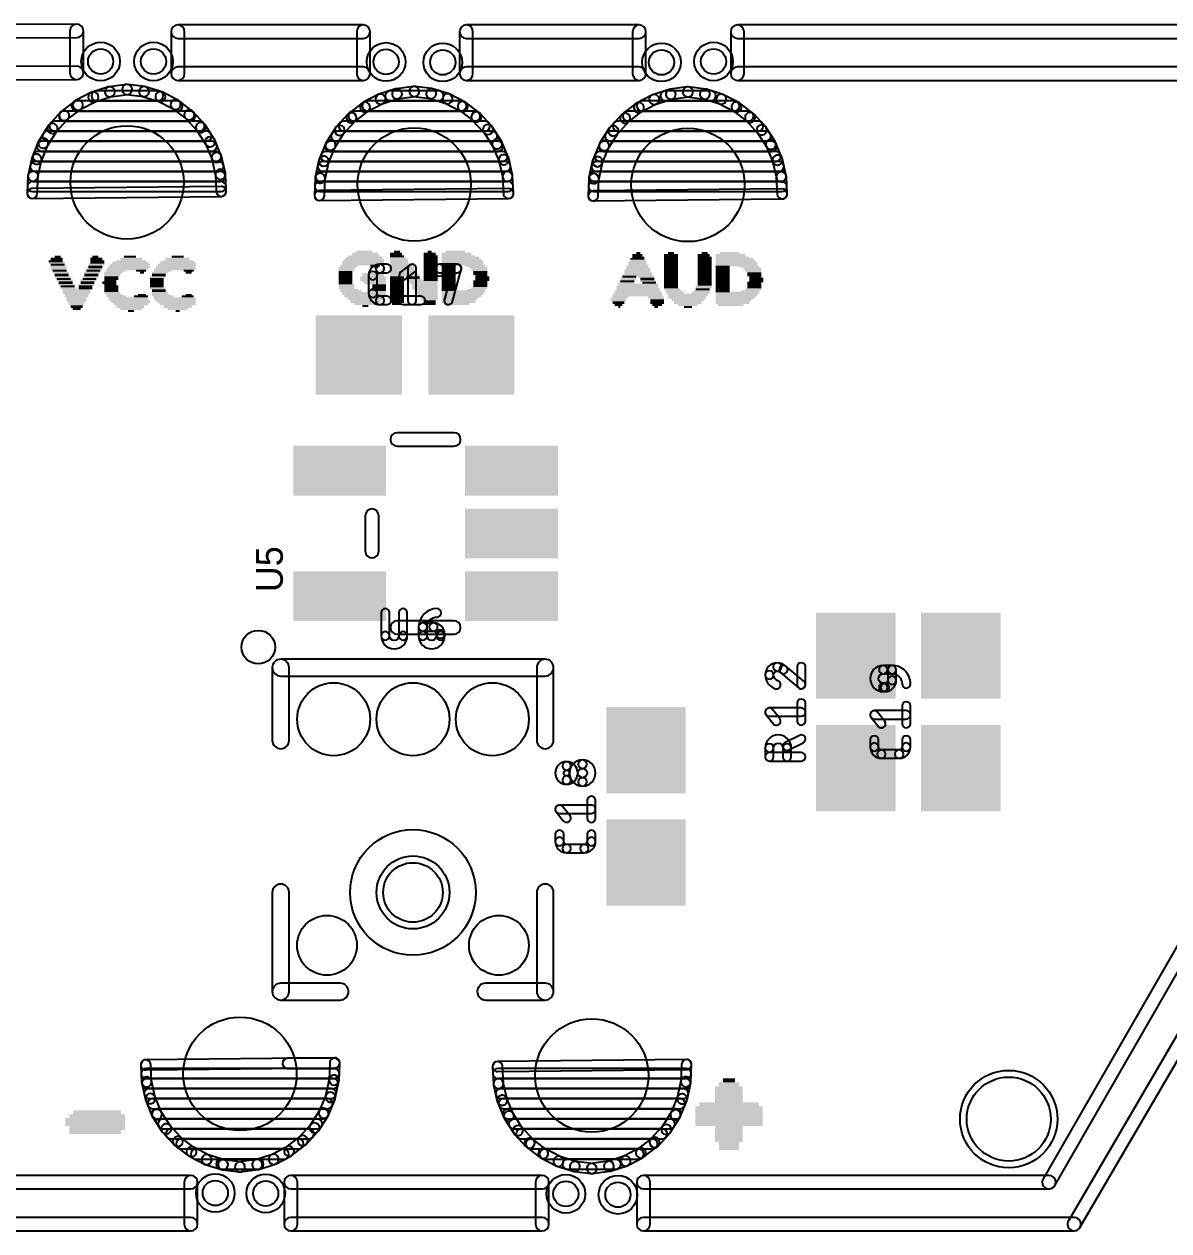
# Model space of a CAD drawing. Extents: x 0.02 to 3.96, y 0.03 to 4.16.
# Drawn here: x 1.761 to 2.443, y 1.022 to 1.741 of the extents above; entities that cross this region are included whole.
import ezdxf

# ---------------------------------------------------------------- set-up
doc = ezdxf.new("R2010")
doc.units = 0
for name, color, linetype in [('17', 82, 'CONTINUOUS'), ('20', 253, 'CONTINUOUS'), ('21', 253, 'CONTINUOUS'), ('25', 253, 'CONTINUOUS'), ('29', 253, 'CONTINUOUS')]:
    doc.layers.add(name, color=color, linetype=linetype)

# ---------------------------------------------------------------- blocks, each defined once
blk = doc.blocks.new('RECT')
blk.add_solid([(-0.5, -0.5), (0.5, -0.5), (-0.5, 0.5), (0.5, 0.5)])
blk = doc.blocks.new('ROUNDP')
blk.add_circle((0, 0), 0.5)
blk = doc.blocks.new('PIE')
blk.add_circle((0, 0), 0.5)

msp = doc.modelspace()

# ---------------------------------------------------------------- linework, layer by layer
at = {"layer": '20'}
for points in [[(1.792247, 1.74075), (1.176247, 1.74025, 1), (1.176253, 1.73225), (1.792253, 1.73275, 1)], [(1.79625, 1.71175), (1.79625, 1.73675, 1), (1.78825, 1.73675), (1.78825, 1.71175, 1)], [(1.963, 1.74025), (1.8525, 1.74025, 1), (1.8525, 1.73225), (1.963, 1.73225, 1)], [(1.8565, 1.71125), (1.8565, 1.73625, 1), (1.8485, 1.73625), (1.8485, 1.71125, 1)], [(1.967, 1.71125), (1.967, 1.73625, 1), (1.959, 1.73625), (1.959, 1.71125, 1)], [(2.12725, 1.74025), (2.02425, 1.74025, 1), (2.02425, 1.73225), (2.12725, 1.73225, 1)], [(2.02025, 1.73625), (2.02025, 1.71125, 1), (2.02825, 1.71125), (2.02825, 1.73625, 1)], [(2.13125, 1.71125), (2.13125, 1.73625, 1), (2.12325, 1.73625), (2.12325, 1.71125, 1)], [(2.80125, 1.74025), (2.18575, 1.74025, 1), (2.18575, 1.73225), (2.80125, 1.73225, 1)], [(2.18175, 1.73625), (2.18175, 1.71125, 1), (2.18975, 1.71125), (2.18975, 1.73625, 1)], [(2.389703, 1.024231), (2.804703, 1.734231, 1), (2.797797, 1.738269), (2.382797, 1.028269, 1)], [(1.792246, 1.71575), (1.226246, 1.71525, 1), (1.226254, 1.70725), (1.792254, 1.70775, 1)], [(1.963, 1.71525), (1.8525, 1.71525, 1), (1.8525, 1.70725), (1.963, 1.70725, 1)], [(2.12725, 1.71525), (2.02425, 1.71525, 1), (2.02425, 1.70725), (2.12725, 1.70725, 1)], [(2.75125, 1.71525), (2.18575, 1.71525, 1), (2.18575, 1.70725), (2.75125, 1.70725, 1)], [(2.374716, 1.049254), (2.754716, 1.709254, 1), (2.747784, 1.713246), (2.367784, 1.053246, 1)], [(1.86025, 1.05525), (1.60625, 1.05525, 1), (1.60625, 1.04725), (1.86025, 1.04725, 1)], [(1.86425, 1.02625), (1.86425, 1.05125, 1), (1.85625, 1.05125), (1.85625, 1.02625, 1)], [(2.0695, 1.05525), (1.91975, 1.05525, 1), (1.91975, 1.04725), (2.0695, 1.04725, 1)], [(1.92375, 1.02625), (1.92375, 1.05125, 1), (1.91575, 1.05125), (1.91575, 1.02625, 1)], [(2.0655, 1.05125), (2.0655, 1.02625, 1), (2.0735, 1.02625), (2.0735, 1.05125, 1)], [(2.37125, 1.05525), (2.12975, 1.05525, 1), (2.12975, 1.04725), (2.37125, 1.04725, 1)], [(2.12575, 1.05125), (2.12575, 1.02625, 1), (2.13375, 1.02625), (2.13375, 1.05125, 1)], [(1.58625, 1.02225), (1.86025, 1.02225, 1), (1.86025, 1.03025), (1.58625, 1.03025, 1)], [(2.0695, 1.03025), (1.91975, 1.03025, 1), (1.91975, 1.02225), (2.0695, 1.02225, 1)], [(2.12975, 1.02225), (2.38625, 1.02225, 1), (2.38625, 1.03025), (2.12975, 1.03025, 1)]]:
    msp.add_lwpolyline(points, format="xyb", close=True, dxfattribs=at)
for centre, radius in [((1.8065, 1.7185), 0.0075), ((1.838, 1.7185), 0.0075), ((1.9765, 1.71825), 0.0075), ((2.01025, 1.718), 0.0075), ((2.1405, 1.718), 0.0075), ((2.1715, 1.7185), 0.0075), ((1.9925, 1.22375), 0.017717), ((2.34727, 1.08882), 0.025), ((1.874817, 1.044785), 0.0075), ((1.904817, 1.044535), 0.0075), ((2.083567, 1.044285), 0.0075), ((2.114567, 1.043785), 0.0075)]:
    msp.add_circle(centre, radius, dxfattribs=at)
at = {"layer": '21'}
for points in [[(1.983094, 1.4895), (2.016906, 1.4895, 1), (2.016906, 1.4975), (1.983094, 1.4975, 1)], [(1.972094, 1.426933), (1.972094, 1.448067, 1), (1.964094, 1.448067), (1.964094, 1.426933, 1)], [(2.016906, 1.3855), (1.983094, 1.3855, 1), (1.983094, 1.3775), (2.016906, 1.3775, 1)], [(1.91876, 1.314301), (1.91876, 1.357608, 1), (1.90876, 1.357608), (1.90876, 1.314301, 1)], [(1.91376, 1.352608), (2.07124, 1.352608, 1), (2.07124, 1.362608), (1.91376, 1.362608, 1)], [(2.06624, 1.357608), (2.06624, 1.314301, 1), (2.07624, 1.314301), (2.07624, 1.357608, 1)], [(1.90876, 1.22375), (1.90876, 1.164695, 1), (1.91876, 1.164695), (1.91876, 1.22375, 1)], [(2.07624, 1.164695), (2.07624, 1.22375, 1), (2.06624, 1.22375), (2.06624, 1.164695, 1)], [(1.91376, 1.159695), (1.949193, 1.159695, 1), (1.949193, 1.169695), (1.91376, 1.169695, 1)], [(2.035807, 1.159695), (2.07124, 1.159695, 1), (2.07124, 1.169695), (2.035807, 1.169695, 1)]]:
    msp.add_lwpolyline(points, format="xyb", close=True, dxfattribs=at)
msp.add_circle((1.900374, 1.369813), 0.01, dxfattribs=at)
at = {"layer": '25'}
for points in [[(1.972838, 1.59275, 1), (1.972838, 1.59775, 0.414205), (1.966116, 1.591028, 1), (1.971116, 1.591028, -0.414205)], [(1.972838, 1.59275, 1), (1.972838, 1.59775, 0.414205), (1.966116, 1.591028, 1), (1.971116, 1.591028, -0.414205)], [(1.972838, 1.59275), (1.97706, 1.59275, 1), (1.97706, 1.59775), (1.972838, 1.59775, 1)], [(1.972838, 1.59275), (1.97706, 1.59275, 1), (1.97706, 1.59775), (1.972838, 1.59775, 1)], [(1.988291, 1.589076), (1.993568, 1.593298, 1), (1.990445, 1.597202), (1.985167, 1.59298, 1)], [(1.988291, 1.589076), (1.993568, 1.593298, 1), (1.990445, 1.597202), (1.985167, 1.59298, 1)], [(1.989507, 1.59525), (1.989507, 1.57625, 1), (1.994507, 1.57625), (1.994507, 1.59525, 1)], [(1.989507, 1.59525), (1.989507, 1.57625, 1), (1.994507, 1.57625), (1.994507, 1.59525, 1)], [(2.010829, 1.593139), (2.010829, 1.59525, 1), (2.005829, 1.59525), (2.005829, 1.593139, 1)], [(2.008329, 1.59275), (2.018884, 1.59275, 1), (2.018884, 1.59775), (2.008329, 1.59775, 1)], [(2.010829, 1.593139), (2.010829, 1.59525, 1), (2.005829, 1.59525), (2.005829, 1.593139, 1)], [(2.008329, 1.59275), (2.018884, 1.59275, 1), (2.018884, 1.59775), (2.008329, 1.59775, 1)], [(2.016475, 1.595919), (2.011198, 1.576919, 1), (2.016015, 1.575581), (2.021293, 1.594581, 1)], [(2.016475, 1.595919), (2.011198, 1.576919, 1), (2.016015, 1.575581), (2.021293, 1.594581, 1)], [(1.971116, 1.580472), (1.971116, 1.591028, 1), (1.966116, 1.591028), (1.966116, 1.580472, 1)], [(1.971116, 1.580472), (1.971116, 1.591028, 1), (1.966116, 1.591028), (1.966116, 1.580472, 1)], [(1.971116, 1.580472, 1), (1.966116, 1.580472, 0.414214), (1.972838, 1.57375, 1), (1.972838, 1.57875, -0.414214)], [(1.971116, 1.580472, 1), (1.966116, 1.580472, 0.414214), (1.972838, 1.57375, 1), (1.972838, 1.57875, -0.414214)], [(1.97706, 1.57875), (1.972838, 1.57875, 1), (1.972838, 1.57375), (1.97706, 1.57375, 1)], [(1.97706, 1.57875), (1.972838, 1.57875, 1), (1.972838, 1.57375), (1.97706, 1.57375, 1)], [(1.986729, 1.57375), (1.997284, 1.57375, 1), (1.997284, 1.57875), (1.986729, 1.57875, 1)], [(1.986729, 1.57375), (1.997284, 1.57375, 1), (1.997284, 1.57875), (1.986729, 1.57875, 1)], [(1.973562, 1.39025), (1.973562, 1.376528, 1), (1.978562, 1.376528), (1.978562, 1.39025, 1)], [(1.973562, 1.39025), (1.973562, 1.376528, 1), (1.978562, 1.376528), (1.978562, 1.39025, 1)], [(1.989118, 1.376528), (1.989118, 1.39025, 1), (1.984118, 1.39025), (1.984118, 1.376528, 1)], [(1.989118, 1.376528), (1.989118, 1.39025, 1), (1.984118, 1.39025), (1.984118, 1.376528, 1)], [(2.006827, 1.38775, 1), (2.006827, 1.39275, 0.414209), (1.995882, 1.381805, 1), (2.000882, 1.381805, -0.414209)], [(2.006827, 1.38775, 1), (2.006827, 1.39275, 0.414209), (1.995882, 1.381805, 1), (2.000882, 1.381805, -0.414209)], [(1.998382, 1.379305), (2.004716, 1.379305, 1), (2.004716, 1.384305), (1.998382, 1.384305, 1)], [(2.000882, 1.376528), (2.000882, 1.381805, 1), (1.995882, 1.381805), (1.995882, 1.376528, 1)], [(1.998382, 1.379305), (2.004716, 1.379305, 1), (2.004716, 1.384305), (1.998382, 1.384305, 1)], [(2.000882, 1.376528), (2.000882, 1.381805, 1), (1.995882, 1.381805), (1.995882, 1.376528, 1)], [(2.006438, 1.377583, 1), (2.011438, 1.377583, 0.414214), (2.004716, 1.384305, 1), (2.004716, 1.379305, -0.414214)], [(2.006438, 1.377583, 1), (2.011438, 1.377583, 0.414214), (2.004716, 1.384305, 1), (2.004716, 1.379305, -0.414214)], [(2.006438, 1.377583), (2.006438, 1.376528, 1), (2.011438, 1.376528), (2.011438, 1.377583, 1)], [(2.006438, 1.377583), (2.006438, 1.376528, 1), (2.011438, 1.376528), (2.011438, 1.377583, 1)], [(1.978562, 1.376528, 1), (1.973562, 1.376528, 1), (1.989118, 1.376528, 1), (1.984118, 1.376528, -1)], [(1.978562, 1.376528, 1), (1.973562, 1.376528, 1), (1.989118, 1.376528, 1), (1.984118, 1.376528, -1)], [(2.000882, 1.376528, 1), (1.995882, 1.376528, 1), (2.011438, 1.376528, 1), (2.006438, 1.376528, -1)], [(2.000882, 1.376528, 1), (1.995882, 1.376528, 1), (2.011438, 1.376528, 1), (2.006438, 1.376528, -1)], [(2.2095, 1.355502, 1), (2.2095, 1.360502, 0.414198), (2.20225, 1.353252, 1), (2.20725, 1.353252, -0.414198)], [(2.2095, 1.355502, 1), (2.2095, 1.360502, 0.414198), (2.20225, 1.353252, 1), (2.20725, 1.353252, -0.414198)], [(2.211384, 1.354695, 1), (2.215005, 1.358143, 0.205254), (2.2095, 1.360502, 1), (2.2095, 1.355502, -0.205254)], [(2.211384, 1.354695, 1), (2.215005, 1.358143, 0.205254), (2.2095, 1.360502, 1), (2.2095, 1.355502, -0.205254)], [(2.211575, 1.354514), (2.222131, 1.345542, 1), (2.225369, 1.349352), (2.214814, 1.358324, 1)], [(2.211575, 1.354514), (2.222131, 1.345542, 1), (2.225369, 1.349352), (2.214814, 1.358324, 1)], [(2.22625, 1.347447), (2.22625, 1.358002, 1), (2.22125, 1.358002), (2.22125, 1.347447, 1)], [(2.22625, 1.347447), (2.22625, 1.358002, 1), (2.22125, 1.358002), (2.22125, 1.347447, 1)], [(2.272528, 1.353884, 1), (2.272528, 1.358884, 1), (2.272528, 1.343329, 1), (2.272528, 1.348329, -1)], [(2.272528, 1.353884, 1), (2.272528, 1.358884, 1), (2.272528, 1.343329, 1), (2.272528, 1.348329, -1)], [(2.272528, 1.353884), (2.277806, 1.353884, 1), (2.277806, 1.358884), (2.272528, 1.358884, 1)], [(2.272528, 1.353884), (2.277806, 1.353884, 1), (2.277806, 1.358884), (2.272528, 1.358884, 1)], [(2.275306, 1.356384), (2.275306, 1.350051, 1), (2.280306, 1.350051), (2.280306, 1.356384, 1)], [(2.28375, 1.34794, 1), (2.28875, 1.34794, 0.414214), (2.277806, 1.358884, 1), (2.277806, 1.353884, -0.414214)], [(2.275306, 1.356384), (2.275306, 1.350051, 1), (2.280306, 1.350051), (2.280306, 1.356384, 1)], [(2.28375, 1.34794, 1), (2.28875, 1.34794, 0.414214), (2.277806, 1.358884, 1), (2.277806, 1.353884, -0.414214)], [(2.20725, 1.353252, 1), (2.20225, 1.353252, 0.325223), (2.208202, 1.345068, 1), (2.209742, 1.349825, -0.325223)], [(2.20725, 1.353252, 1), (2.20225, 1.353252, 0.325223), (2.208202, 1.345068, 1), (2.209742, 1.349825, -0.325223)], [(2.273583, 1.348329, 1), (2.273583, 1.343329, 0.414214), (2.280306, 1.350051, 1), (2.275306, 1.350051, -0.414214)], [(2.273583, 1.348329, 1), (2.273583, 1.343329, 0.414214), (2.280306, 1.350051, 1), (2.275306, 1.350051, -0.414214)], [(2.273583, 1.348329), (2.272528, 1.348329, 1), (2.272528, 1.343329), (2.273583, 1.343329, 1)], [(2.273583, 1.348329), (2.272528, 1.348329, 1), (2.272528, 1.343329), (2.273583, 1.343329, 1)], [(2.22625, 1.325847), (2.22625, 1.336402, 1), (2.22125, 1.336402), (2.22125, 1.325847, 1)], [(2.22625, 1.325847), (2.22625, 1.336402, 1), (2.22125, 1.336402), (2.22125, 1.325847, 1)], [(2.28875, 1.324229), (2.28875, 1.334784, 1), (2.28375, 1.334784), (2.28375, 1.324229, 1)], [(2.28875, 1.324229), (2.28875, 1.334784, 1), (2.28375, 1.334784), (2.28375, 1.324229, 1)], [(2.20475, 1.328625), (2.22375, 1.328625, 1), (2.22375, 1.333625), (2.20475, 1.333625, 1)], [(2.20475, 1.328625), (2.22375, 1.328625, 1), (2.22375, 1.333625), (2.20475, 1.333625, 1)], [(2.210924, 1.327409), (2.206702, 1.332686, 1), (2.202798, 1.329563), (2.20702, 1.324285, 1)], [(2.210924, 1.327409), (2.206702, 1.332686, 1), (2.202798, 1.329563), (2.20702, 1.324285, 1)], [(2.26725, 1.327007), (2.28625, 1.327007, 1), (2.28625, 1.332007), (2.26725, 1.332007, 1)], [(2.26725, 1.327007), (2.28625, 1.327007, 1), (2.28625, 1.332007), (2.26725, 1.332007, 1)], [(2.273424, 1.325791), (2.269202, 1.331068, 1), (2.265298, 1.327945), (2.26952, 1.322667, 1)], [(2.273424, 1.325791), (2.269202, 1.331068, 1), (2.265298, 1.327945), (2.26952, 1.322667, 1)], [(2.212806, 1.309776, 1), (2.217806, 1.309776, 1), (2.20225, 1.309776, 1), (2.20725, 1.309776, -1)], [(2.212806, 1.309776, 1), (2.217806, 1.309776, 1), (2.20225, 1.309776, 1), (2.20725, 1.309776, -1)], [(2.222632, 1.317289), (2.214188, 1.313067, 1), (2.216424, 1.308595), (2.224868, 1.312817, 1)], [(2.222632, 1.317289), (2.214188, 1.313067, 1), (2.216424, 1.308595), (2.224868, 1.312817, 1)], [(2.26975, 1.310338), (2.26975, 1.31456, 1), (2.26475, 1.31456), (2.26475, 1.310338, 1)], [(2.26975, 1.310338), (2.26975, 1.31456, 1), (2.26475, 1.31456), (2.26475, 1.310338, 1)], [(2.28375, 1.31456), (2.28375, 1.310338, 1), (2.28875, 1.310338), (2.28875, 1.31456, 1)], [(2.28375, 1.31456), (2.28375, 1.310338, 1), (2.28875, 1.310338), (2.28875, 1.31456, 1)], [(2.20725, 1.304498), (2.20725, 1.309776, 1), (2.20225, 1.309776), (2.20225, 1.304498, 1)], [(2.20725, 1.304498), (2.20725, 1.309776, 1), (2.20225, 1.309776), (2.20225, 1.304498, 1)], [(2.212806, 1.309776), (2.212806, 1.304498, 1), (2.217806, 1.304498), (2.217806, 1.309776, 1)], [(2.212806, 1.309776), (2.212806, 1.304498, 1), (2.217806, 1.304498), (2.217806, 1.309776, 1)], [(2.26975, 1.310338, 1), (2.26475, 1.310338, 0.414196), (2.271472, 1.303616, 1), (2.271472, 1.308616, -0.414196)], [(2.26975, 1.310338, 1), (2.26475, 1.310338, 0.414196), (2.271472, 1.303616, 1), (2.271472, 1.308616, -0.414196)], [(2.282028, 1.308616), (2.271472, 1.308616, 1), (2.271472, 1.303616), (2.282028, 1.303616, 1)], [(2.282028, 1.308616), (2.271472, 1.308616, 1), (2.271472, 1.303616), (2.282028, 1.303616, 1)], [(2.282028, 1.308616, 1), (2.282028, 1.303616, 0.414214), (2.28875, 1.310338, 1), (2.28375, 1.310338, -0.414214)], [(2.282028, 1.308616, 1), (2.282028, 1.303616, 0.414214), (2.28875, 1.310338, 1), (2.28375, 1.310338, -0.414214)], [(2.083972, 1.296578, 1), (2.083972, 1.301578, 1), (2.083972, 1.288134, 1), (2.083972, 1.293134, -1)], [(2.083972, 1.296578, 1), (2.083972, 1.301578, 1), (2.083972, 1.288134, 1), (2.083972, 1.293134, -1)], [(2.083972, 1.293134, 1), (2.083972, 1.288134, 1), (2.083972, 1.301579, 1), (2.083972, 1.296579, -1)], [(2.083972, 1.293134, 1), (2.083972, 1.288134, 1), (2.083972, 1.301579, 1), (2.083972, 1.296579, -1)], [(2.093472, 1.297634, 1), (2.093472, 1.302634, 1), (2.093472, 1.287079, 1), (2.093472, 1.292079, -1)], [(2.093472, 1.297634, 1), (2.093472, 1.302634, 1), (2.093472, 1.287079, 1), (2.093472, 1.292079, -1)], [(2.093472, 1.292078, 1), (2.093472, 1.287078, 1), (2.093472, 1.302634, 1), (2.093472, 1.297634, -1)], [(2.093472, 1.292078, 1), (2.093472, 1.287078, 1), (2.093472, 1.302634, 1), (2.093472, 1.297634, -1)], [(2.22375, 1.306998), (2.20475, 1.306998, 1), (2.20475, 1.301998), (2.22375, 1.301998, 1)], [(2.22375, 1.306998), (2.20475, 1.306998, 1), (2.20475, 1.301998), (2.22375, 1.301998, 1)], [(2.10125, 1.267979), (2.10125, 1.278534, 1), (2.09625, 1.278534), (2.09625, 1.267979, 1)], [(2.10125, 1.267979), (2.10125, 1.278534, 1), (2.09625, 1.278534), (2.09625, 1.267979, 1)], [(2.07975, 1.270757), (2.09875, 1.270757, 1), (2.09875, 1.275757), (2.07975, 1.275757, 1)], [(2.07975, 1.270757), (2.09875, 1.270757, 1), (2.09875, 1.275757), (2.07975, 1.275757, 1)], [(2.085924, 1.269541), (2.081702, 1.274818, 1), (2.077798, 1.271695), (2.08202, 1.266417, 1)], [(2.085924, 1.269541), (2.081702, 1.274818, 1), (2.077798, 1.271695), (2.08202, 1.266417, 1)], [(2.08225, 1.254088), (2.08225, 1.25831, 1), (2.07725, 1.25831), (2.07725, 1.254088, 1)], [(2.08225, 1.254088), (2.08225, 1.25831, 1), (2.07725, 1.25831), (2.07725, 1.254088, 1)], [(2.09625, 1.25831), (2.09625, 1.254088, 1), (2.10125, 1.254088), (2.10125, 1.25831, 1)], [(2.09625, 1.25831), (2.09625, 1.254088, 1), (2.10125, 1.254088), (2.10125, 1.25831, 1)], [(2.08225, 1.254088, 1), (2.07725, 1.254088, 0.414196), (2.083972, 1.247366, 1), (2.083972, 1.252366, -0.414196)], [(2.08225, 1.254088, 1), (2.07725, 1.254088, 0.414196), (2.083972, 1.247366, 1), (2.083972, 1.252366, -0.414196)], [(2.094528, 1.252366), (2.083972, 1.252366, 1), (2.083972, 1.247366), (2.094528, 1.247366, 1)], [(2.094528, 1.252366), (2.083972, 1.252366, 1), (2.083972, 1.247366), (2.094528, 1.247366, 1)], [(2.094528, 1.252366, 1), (2.094528, 1.247366, 0.414214), (2.10125, 1.254088, 1), (2.09625, 1.254088, -0.414214)], [(2.094528, 1.252366, 1), (2.094528, 1.247366, 0.414214), (2.10125, 1.254088, 1), (2.09625, 1.254088, -0.414214)]]:
    msp.add_lwpolyline(points, format="xyb", close=True, dxfattribs=at)
at = {"layer": '29'}
for points in [[(1.811102, 1.703382), (1.801258, 1.700248, 1), (1.803078, 1.694531), (1.812922, 1.697664, 1)], [(1.82185, 1.704873), (1.811612, 1.703496, 1), (1.812412, 1.69755), (1.82265, 1.698927, 1)], [(1.83274, 1.703584), (1.82263, 1.704876, 1), (1.82187, 1.698924), (1.83198, 1.697633, 1)], [(1.842983, 1.700446), (1.833251, 1.703473, 1), (1.831469, 1.697744), (1.841201, 1.694717, 1)], [(1.99285, 1.703623), (1.982612, 1.702246, 1), (1.983412, 1.6963), (1.99365, 1.697677, 1)], [(2.00374, 1.702334), (1.99363, 1.703626, 1), (1.99287, 1.697674), (2.00298, 1.696383, 1)], [(2.15585, 1.703373), (2.145612, 1.701996, 1), (2.146412, 1.69605), (2.15665, 1.697427, 1)], [(2.16674, 1.702084), (2.15663, 1.703376, 1), (2.15587, 1.697424), (2.16598, 1.696133, 1)], [(1.800776, 1.700046), (1.791626, 1.695251, 1), (1.794411, 1.689936), (1.803561, 1.694732, 1)], [(1.804087, 1.695), (1.840746, 1.695, 1), (1.840746, 1.701), (1.804087, 1.701, 1)], [(1.852526, 1.695576), (1.843467, 1.700248, 1), (1.840717, 1.694915), (1.849776, 1.690244, 1)], [(1.861078, 1.689124), (1.852968, 1.695297, 1), (1.849334, 1.690523), (1.857444, 1.68435, 1)], [(1.971776, 1.698796), (1.962626, 1.694001, 1), (1.965411, 1.688686), (1.974561, 1.693482, 1)], [(1.982102, 1.702132), (1.972258, 1.698998, 1), (1.974078, 1.693281), (1.983922, 1.696414, 1)], [(1.979013, 1.695), (2.007728, 1.695, 1), (2.007728, 1.701), (1.979013, 1.701, 1)], [(2.013983, 1.699196), (2.004251, 1.702223, 1), (2.002469, 1.696494), (2.012201, 1.693467, 1)], [(2.023526, 1.694326), (2.014467, 1.698998, 1), (2.011717, 1.693665), (2.020776, 1.688994, 1)], [(2.134776, 1.698546), (2.125626, 1.693751, 1), (2.128411, 1.688436), (2.137561, 1.693232, 1)], [(2.145102, 1.701882), (2.135258, 1.698748, 1), (2.137078, 1.693031), (2.146922, 1.696164, 1)], [(2.142799, 1.695), (2.169924, 1.695, 1), (2.169924, 1.701), (2.142799, 1.701, 1)], [(2.176983, 1.698946), (2.167251, 1.701973, 1), (2.165469, 1.696244), (2.175201, 1.693217, 1)], [(2.186526, 1.694076), (2.177467, 1.698748, 1), (2.174717, 1.693415), (2.183776, 1.688744, 1)], [(1.782623, 1.688303), (1.775665, 1.680667, 1), (1.7801, 1.676626), (1.787058, 1.684262, 1)], [(1.784583, 1.683), (1.859941, 1.683, 1), (1.859941, 1.689), (1.784583, 1.689, 1)], [(1.791186, 1.694969), (1.783008, 1.688657, 1), (1.786673, 1.683907), (1.794851, 1.690219, 1)], [(1.792249, 1.689), (1.852347, 1.689, 1), (1.852347, 1.695), (1.792249, 1.695, 1)], [(1.86838, 1.681284), (1.861465, 1.688772, 1), (1.857057, 1.684701), (1.863972, 1.677213, 1)], [(1.962186, 1.693719), (1.954008, 1.687407, 1), (1.957673, 1.682657), (1.965851, 1.688969, 1)], [(1.957095, 1.683), (2.029586, 1.683, 1), (2.029586, 1.689), (1.957095, 1.689, 1)], [(1.965271, 1.689), (2.021492, 1.689, 1), (2.021492, 1.695), (1.965271, 1.695, 1)], [(2.032078, 1.687874), (2.023968, 1.694047, 1), (2.020334, 1.689273), (2.028444, 1.6831, 1)], [(2.03938, 1.680034), (2.032465, 1.687522, 1), (2.028057, 1.683451), (2.034972, 1.675963, 1)], [(2.125186, 1.693469), (2.117008, 1.687157, 1), (2.120673, 1.682407), (2.128851, 1.688719, 1)], [(2.120419, 1.683), (2.192258, 1.683, 1), (2.192258, 1.689), (2.120419, 1.689, 1)], [(2.128748, 1.689), (2.184007, 1.689, 1), (2.184007, 1.695), (2.128748, 1.695, 1)], [(2.195078, 1.687624), (2.186968, 1.693797, 1), (2.183334, 1.689023), (2.191444, 1.68285, 1)], [(1.775348, 1.680251), (1.769822, 1.671523, 1), (1.774891, 1.668313), (1.780417, 1.677041, 1)], [(1.779116, 1.677), (1.865482, 1.677, 1), (1.865482, 1.683), (1.779116, 1.683, 1)], [(1.874209, 1.672296), (1.8687, 1.68087, 1), (1.863652, 1.677627), (1.869161, 1.669052, 1)], [(1.953623, 1.687053), (1.946665, 1.679417, 1), (1.9511, 1.675376), (1.958058, 1.683012, 1)], [(1.951255, 1.677), (2.035328, 1.677, 1), (2.035328, 1.683), (1.951255, 1.683, 1)], [(2.116623, 1.686803), (2.109665, 1.679167, 1), (2.1141, 1.675126), (2.121058, 1.682762, 1)], [(2.114483, 1.677), (2.198097, 1.677, 1), (2.198097, 1.683), (2.114483, 1.683, 1)], [(2.20238, 1.679784), (2.195465, 1.687272, 1), (2.191057, 1.683201), (2.197972, 1.675713, 1)], [(1.774941, 1.671), (1.869548, 1.671, 1), (1.869548, 1.677), (1.774941, 1.677, 1)], [(1.946348, 1.679001), (1.940822, 1.670273, 1), (1.945891, 1.667063), (1.951417, 1.675791, 1)], [(1.946732, 1.671), (2.039745, 1.671, 1), (2.039745, 1.677), (1.946732, 1.677, 1)], [(2.045209, 1.671046), (2.0397, 1.67962, 1), (2.034652, 1.676377), (2.040161, 1.667802, 1)], [(2.109348, 1.678751), (2.103822, 1.670023, 1), (2.108891, 1.666813), (2.114417, 1.675541, 1)], [(2.109891, 1.671), (2.202584, 1.671, 1), (2.202584, 1.677), (2.109891, 1.677, 1)], [(2.208209, 1.670796), (2.2027, 1.67937, 1), (2.197652, 1.676127), (2.203161, 1.667552, 1)], [(1.769581, 1.671059), (1.765655, 1.661504, 1), (1.771205, 1.659223), (1.775131, 1.668778, 1)], [(1.771568, 1.665), (1.872805, 1.665, 1), (1.872805, 1.671), (1.771568, 1.671, 1)], [(1.878389, 1.662432), (1.874452, 1.671833, 1), (1.868918, 1.669515), (1.872855, 1.660114, 1)], [(1.940581, 1.669809), (1.936655, 1.660254, 1), (1.942205, 1.657973), (1.946131, 1.667528, 1)], [(1.943082, 1.665), (2.043281, 1.665, 1), (2.043281, 1.671), (1.943082, 1.671, 1)], [(2.049389, 1.661182), (2.045452, 1.670583, 1), (2.039918, 1.668265), (2.043855, 1.658864, 1)], [(2.103581, 1.669559), (2.099655, 1.660004, 1), (2.105205, 1.657723), (2.109131, 1.667278, 1)], [(2.106184, 1.665), (2.206177, 1.665, 1), (2.206177, 1.671), (2.106184, 1.671, 1)], [(2.212389, 1.660932), (2.208452, 1.670333, 1), (2.202918, 1.668015), (2.206855, 1.658614, 1)], [(1.765499, 1.661004), (1.763291, 1.650913, 1), (1.769153, 1.64963), (1.77136, 1.659722, 1)], [(1.769102, 1.659), (1.875317, 1.659, 1), (1.875317, 1.665), (1.769102, 1.665, 1)], [(1.880793, 1.651991), (1.878548, 1.661933, 1), (1.872695, 1.660612), (1.87494, 1.65067, 1)], [(1.936499, 1.659754), (1.934291, 1.649663, 1), (1.940153, 1.64838), (1.94236, 1.658472, 1)], [(1.940616, 1.659), (2.045794, 1.659, 1), (2.045794, 1.665), (1.940616, 1.665, 1)], [(2.051793, 1.650741), (2.049548, 1.660683, 1), (2.043695, 1.659362), (2.04594, 1.64942, 1)], [(2.099499, 1.659504), (2.097291, 1.649413, 1), (2.103153, 1.64813), (2.10536, 1.658222, 1)], [(2.103719, 1.659), (2.208689, 1.659, 1), (2.208689, 1.665), (2.103719, 1.665, 1)], [(2.214793, 1.650491), (2.212548, 1.660433, 1), (2.206695, 1.659112), (2.20894, 1.64917, 1)], [(1.763224, 1.650394), (1.762803, 1.640072, 1), (1.768798, 1.639827), (1.769219, 1.650149, 1)], [(1.766211, 1.647), (1.87793, 1.647, 1), (1.87793, 1.653), (1.766211, 1.653, 1)], [(1.767475, 1.653), (1.876812, 1.653, 1), (1.876812, 1.659), (1.767475, 1.659, 1)], [(1.881347, 1.641292), (1.880863, 1.651473, 1), (1.87487, 1.651188), (1.875353, 1.641008, 1)], [(1.937436, 1.647), (2.04887, 1.647, 1), (2.04887, 1.653), (1.937436, 1.653, 1)], [(1.938749, 1.653), (2.04753, 1.653, 1), (2.04753, 1.659), (1.938749, 1.659, 1)], [(2.052347, 1.640042), (2.051863, 1.650223, 1), (2.04587, 1.649938), (2.046353, 1.639758, 1)], [(2.100491, 1.647), (2.211828, 1.647, 1), (2.211828, 1.653), (2.100491, 1.653, 1)], [(2.101803, 1.653), (2.210474, 1.653, 1), (2.210474, 1.659), (2.101803, 1.659, 1)], [(2.215347, 1.639792), (2.214863, 1.649973, 1), (2.20887, 1.649688), (2.209353, 1.639508, 1)], [(1.765966, 1.641), (1.878215, 1.641, 1), (1.878215, 1.647), (1.765966, 1.647, 1)], [(1.934224, 1.649144), (1.933803, 1.638822, 1), (1.939798, 1.638577), (1.940219, 1.648899, 1)], [(1.937017, 1.641), (2.049155, 1.641, 1), (2.049155, 1.647), (1.937017, 1.647, 1)], [(2.097224, 1.648894), (2.096803, 1.638572, 1), (2.102798, 1.638327), (2.103219, 1.648649, 1)], [(2.100027, 1.641), (2.212143, 1.641, 1), (2.212143, 1.647), (2.100027, 1.647, 1)], [(1.765832, 1.63695), (1.878382, 1.63815, 1), (1.878318, 1.64415), (1.765768, 1.64295, 1)], [(1.936832, 1.6357), (2.049382, 1.6369, 1), (2.049318, 1.6429), (1.936768, 1.6417, 1)], [(2.099832, 1.63545), (2.212382, 1.63665, 1), (2.212318, 1.64265), (2.099768, 1.64145, 1)], [(1.945918, 1.1253), (1.833368, 1.1241, 1), (1.833432, 1.1181), (1.945982, 1.1193, 1)], [(1.830403, 1.120958), (1.830887, 1.110777, 1), (1.83688, 1.111062), (1.836397, 1.121242, 1)], [(1.917807, 1.119), (1.945938, 1.119, 1), (1.945938, 1.125), (1.917807, 1.125, 1)], [(1.948526, 1.111856), (1.948947, 1.122178, 1), (1.942952, 1.122423), (1.942531, 1.112101, 1)], [(2.155418, 1.1243), (2.042868, 1.1231, 1), (2.042932, 1.1171), (2.155482, 1.1183, 1)], [(2.039903, 1.119958), (2.040387, 1.109777, 1), (2.04638, 1.110062), (2.045897, 1.120242, 1)], [(2.158026, 1.110856), (2.158447, 1.121178, 1), (2.152452, 1.121423), (2.152031, 1.111101, 1)], [(1.833642, 1.113), (1.945692, 1.113, 1), (1.945692, 1.119), (1.833642, 1.119, 1)], [(1.830957, 1.110259), (1.833202, 1.100317, 1), (1.839055, 1.101638), (1.83681, 1.11158, 1)], [(1.946251, 1.101246), (1.948459, 1.111337, 1), (1.942597, 1.11262), (1.94039, 1.102528, 1)], [(2.043095, 1.113), (2.155233, 1.113, 1), (2.155233, 1.119), (2.043095, 1.119, 1)], [(2.155751, 1.100246), (2.157959, 1.110337, 1), (2.152097, 1.11162), (2.14989, 1.101528, 1)], [(1.834091, 1.107), (1.945095, 1.107, 1), (1.945095, 1.113), (1.834091, 1.113, 1)], [(1.835446, 1.101), (1.943782, 1.101, 1), (1.943782, 1.107), (1.835446, 1.107, 1)], [(2.04338, 1.107), (2.154814, 1.107, 1), (2.154814, 1.113), (2.04338, 1.113, 1)], [(2.040457, 1.109259), (2.042702, 1.099317, 1), (2.048555, 1.100638), (2.04631, 1.11058, 1)], [(2.04472, 1.101), (2.153501, 1.101, 1), (2.153501, 1.107), (2.04472, 1.107, 1)], [(1.833361, 1.099818), (1.837298, 1.090417, 1), (1.842832, 1.092735), (1.838895, 1.102136, 1)], [(1.837375, 1.095), (1.941723, 1.095, 1), (1.941723, 1.101), (1.837375, 1.101, 1)], [(1.942169, 1.091191), (1.946095, 1.100746, 1), (1.940545, 1.103027), (1.936619, 1.093472, 1)], [(2.042861, 1.098818), (2.046798, 1.089417, 1), (2.052332, 1.091735), (2.048395, 1.101136, 1)], [(2.046456, 1.095), (2.151634, 1.095, 1), (2.151634, 1.101), (2.046456, 1.101, 1)], [(2.151669, 1.090191), (2.155595, 1.099746, 1), (2.150045, 1.102027), (2.146119, 1.092472, 1)], [(1.839887, 1.089), (1.939184, 1.089, 1), (1.939184, 1.095), (1.839887, 1.095, 1)], [(1.837541, 1.089954), (1.84305, 1.08138, 1), (1.848098, 1.084623), (1.842589, 1.093198, 1)], [(1.936402, 1.081999), (1.941928, 1.090727, 1), (1.936859, 1.093937), (1.931333, 1.085209, 1)], [(2.048969, 1.089), (2.149168, 1.089, 1), (2.149168, 1.095), (2.048969, 1.095, 1)], [(2.047041, 1.088954), (2.05255, 1.08038, 1), (2.057598, 1.083623), (2.052089, 1.092198, 1)], [(2.145902, 1.080999), (2.151428, 1.089727, 1), (2.146359, 1.092937), (2.140833, 1.084209, 1)], [(1.843648, 1.083), (1.935385, 1.083, 1), (1.935385, 1.089), (1.843648, 1.089, 1)], [(1.84337, 1.080966), (1.850285, 1.073478, 1), (1.854693, 1.077549), (1.847778, 1.085037, 1)], [(1.929127, 1.073947), (1.936085, 1.081583, 1), (1.93165, 1.085624), (1.924692, 1.077988, 1)], [(2.052505, 1.083), (2.145518, 1.083, 1), (2.145518, 1.089), (2.052505, 1.089, 1)], [(2.05287, 1.079966), (2.059785, 1.072478, 1), (2.064193, 1.076549), (2.057278, 1.084037, 1)], [(2.138627, 1.072947), (2.145585, 1.080583, 1), (2.14115, 1.084624), (2.134192, 1.076988, 1)], [(1.848346, 1.077), (1.930584, 1.077, 1), (1.930584, 1.083), (1.848346, 1.083, 1)], [(1.850672, 1.073126), (1.858782, 1.066953, 1), (1.862416, 1.071727), (1.854306, 1.0779, 1)], [(1.920564, 1.067281), (1.928742, 1.073593, 1), (1.925077, 1.078343), (1.916899, 1.072031, 1)], [(2.056922, 1.077), (2.140995, 1.077, 1), (2.140995, 1.083), (2.056922, 1.083, 1)], [(2.130064, 1.066281), (2.138242, 1.072593, 1), (2.134577, 1.077343), (2.126399, 1.071031, 1)], [(1.854477, 1.071), (1.92436, 1.071, 1), (1.92436, 1.077), (1.854477, 1.077, 1)], [(1.859224, 1.066674), (1.868283, 1.062002, 1), (1.871033, 1.067335), (1.861974, 1.072006, 1)], [(1.863197, 1.065), (1.915571, 1.065, 1), (1.915571, 1.071), (1.863197, 1.071, 1)], [(1.910974, 1.062204), (1.920124, 1.066999, 1), (1.917339, 1.072314), (1.908189, 1.067518, 1)], [(2.060172, 1.072126), (2.068282, 1.065953, 1), (2.071916, 1.070727), (2.063806, 1.0769, 1)], [(2.062664, 1.071), (2.135155, 1.071, 1), (2.135155, 1.077), (2.062664, 1.077, 1)], [(2.068724, 1.065674), (2.077783, 1.061002, 1), (2.080533, 1.066335), (2.071474, 1.071006, 1)], [(2.070758, 1.065), (2.126979, 1.065, 1), (2.126979, 1.071), (2.070758, 1.071, 1)], [(2.120474, 1.061204), (2.129624, 1.065999, 1), (2.126839, 1.071314), (2.117689, 1.066518, 1)], [(1.868767, 1.061804), (1.878499, 1.058777, 1), (1.880281, 1.064506), (1.870549, 1.067533, 1)], [(1.878237, 1.059), (1.900596, 1.059, 1), (1.900596, 1.065), (1.878237, 1.065, 1)], [(1.87901, 1.058666), (1.88912, 1.057374, 1), (1.88988, 1.063326), (1.87977, 1.064617, 1)], [(1.8899, 1.057377), (1.900138, 1.058754, 1), (1.899338, 1.0647), (1.8891, 1.063323, 1)], [(1.900648, 1.058868), (1.910492, 1.062002, 1), (1.908672, 1.067719), (1.898828, 1.064586, 1)], [(2.078267, 1.060804), (2.087999, 1.057777, 1), (2.089781, 1.063506), (2.080049, 1.066533, 1)], [(2.084522, 1.059), (2.113237, 1.059, 1), (2.113237, 1.065), (2.084522, 1.065, 1)], [(2.08851, 1.057666), (2.09862, 1.056374, 1), (2.09938, 1.062326), (2.08927, 1.063617, 1)], [(2.0994, 1.056377), (2.109638, 1.057754, 1), (2.108838, 1.0637), (2.0986, 1.062323, 1)], [(2.110148, 1.057868), (2.119992, 1.061002, 1), (2.118172, 1.066719), (2.108328, 1.063586, 1)]]:
    msp.add_lwpolyline(points, format="xyb", close=True, dxfattribs=at)
for centre, radius in [((1.8065, 1.7185), 0.0115), ((1.838, 1.7185), 0.0115), ((1.9765, 1.71825), 0.0115), ((2.01025, 1.718), 0.0115), ((2.1405, 1.718), 0.0115), ((2.1715, 1.7185), 0.0115), ((1.9925, 1.22375), 0.037402), ((1.9925, 1.22375), 0.021717), ((1.9925, 1.22375), 0.017717), ((2.34727, 1.08882), 0.029), ((1.874817, 1.044785), 0.0115), ((1.904817, 1.044535), 0.0115), ((2.083567, 1.044285), 0.0115), ((2.114567, 1.043785), 0.0115)]:
    msp.add_circle(centre, radius, dxfattribs=at)

# ---------------------------------------------------------------- block references
at = {"layer": '17', "xscale": 0.0675, "yscale": 0.0675}
for p in [(1.82225, 1.6465), (1.82225, 1.6465), (1.99325, 1.64525), (1.99325, 1.64525), (2.15625, 1.645), (2.15625, 1.645)]:
    msp.add_blockref('ROUNDP', p, dxfattribs=at)
at = {"layer": '17', "xscale": 0.0675, "yscale": 0.0675, "rotation": 180}
for p in [(1.8895, 1.11575), (1.8895, 1.11575), (2.099, 1.11475), (2.099, 1.11475)]:
    msp.add_blockref('ROUNDP', p, dxfattribs=at)
at = {"layer": '21'}
for p, xscale, yscale in [((1.780955, 1.602301), 0.003543, 0.001181), ((1.803396, 1.602301), 0.003543, 0.001181), ((1.824065, 1.602301), 0.007087, 0.001181), ((1.852411, 1.602301), 0.007087, 0.001181), ((1.96352, 1.601758), 0.02126, 0.001181), ((1.96352, 1.602545), 0.018898, 0.001181), ((1.96411, 1.603923), 0.015354, 0.001575), ((1.96352, 1.605301), 0.009449, 0.001181), ((1.983598, 1.601758), 0.009449, 0.001181), ((1.982417, 1.603923), 0.007087, 0.001575), ((1.983008, 1.602545), 0.008268, 0.001181), ((1.983008, 1.605301), 0.003543, 0.001181), ((2.002496, 1.603923), 0.007087, 0.001575), ((2.003087, 1.602545), 0.008268, 0.001181), ((2.003087, 1.601758), 0.008268, 0.001181), ((2.002496, 1.605301), 0.002362, 0.001181), ((2.018441, 1.603923), 0.017717, 0.001575), ((2.019622, 1.602545), 0.020079, 0.001181), ((2.020803, 1.601758), 0.022441, 0.001181), ((2.01785, 1.605301), 0.011811, 0.001181), ((2.12611, 1.603173), 0.005906, 0.001575), ((2.126701, 1.601795), 0.007087, 0.001181), ((2.126701, 1.604551), 0.002362, 0.001181), ((2.146189, 1.603173), 0.008268, 0.001575), ((2.146189, 1.601795), 0.008268, 0.001181), ((2.146189, 1.604551), 0.003543, 0.001181), ((2.165677, 1.603173), 0.007087, 0.001575), ((2.166268, 1.601795), 0.008268, 0.001181), ((2.166268, 1.604551), 0.003543, 0.001181), ((2.181622, 1.603173), 0.017717, 0.001575), ((2.182803, 1.601795), 0.020079, 0.001181), ((2.181031, 1.604551), 0.011811, 0.001181), ((1.779774, 1.599545), 0.008268, 0.001181), ((1.780364, 1.598758), 0.009449, 0.001181), ((1.781545, 1.596199), 0.009449, 0.001575), ((1.781545, 1.594821), 0.009449, 0.001181), ((1.780364, 1.600923), 0.007087, 0.001575), ((1.780955, 1.597577), 0.008268, 0.001181), ((1.802805, 1.594821), 0.009449, 0.001181), ((1.803986, 1.597577), 0.009449, 0.001181), ((1.803396, 1.596199), 0.008268, 0.001575), ((1.803986, 1.600923), 0.007087, 0.001575), ((1.804577, 1.599545), 0.008268, 0.001181), ((1.804577, 1.598758), 0.008268, 0.001181), ((1.822293, 1.594821), 0.024803, 0.001181), ((1.823474, 1.596199), 0.024803, 0.001575), ((1.824065, 1.597577), 0.023622, 0.001181), ((1.824065, 1.598758), 0.02126, 0.001181), ((1.824656, 1.599545), 0.017717, 0.001181), ((1.824656, 1.600923), 0.012992, 0.001575), ((1.85064, 1.594821), 0.024803, 0.001181), ((1.85123, 1.596199), 0.023622, 0.001575), ((1.851821, 1.597577), 0.022441, 0.001181), ((1.852411, 1.598758), 0.02126, 0.001181), ((1.852411, 1.599545), 0.018898, 0.001181), ((1.852411, 1.600923), 0.014173, 0.001575), ((1.95348, 1.595852), 0.01063, 0.001181), ((1.95289, 1.594474), 0.009449, 0.001575), ((1.954661, 1.597033), 0.01063, 0.001181), ((1.962929, 1.599199), 0.024803, 0.001575), ((1.962339, 1.597821), 0.023622, 0.001181), ((1.96352, 1.600577), 0.023622, 0.001181), ((1.970016, 1.597033), 0.005906, 0.001181), ((1.970606, 1.595852), 0.002362, 0.001181), ((1.984189, 1.600577), 0.01063, 0.001181), ((1.984189, 1.599199), 0.01063, 0.001575), ((1.98537, 1.597033), 0.012992, 0.001181), ((1.98478, 1.597821), 0.011811, 0.001181), ((1.985961, 1.595852), 0.014173, 0.001181), ((1.985961, 1.594474), 0.014173, 0.001575), ((2.003087, 1.600577), 0.008268, 0.001181), ((2.003087, 1.599199), 0.008268, 0.001575), ((2.003087, 1.597821), 0.008268, 0.001181), ((2.003087, 1.597033), 0.008268, 0.001181), ((2.003087, 1.595852), 0.008268, 0.001181), ((2.003087, 1.594474), 0.008268, 0.001575), ((2.021984, 1.599199), 0.024803, 0.001575), ((2.021984, 1.597821), 0.024803, 0.001181), ((2.021394, 1.600577), 0.023622, 0.001181), ((2.013717, 1.597033), 0.008268, 0.001181), ((2.013717, 1.595852), 0.008268, 0.001181), ((2.013717, 1.594474), 0.008268, 0.001575), ((2.029661, 1.597033), 0.011811, 0.001181), ((2.031433, 1.595852), 0.01063, 0.001181), ((2.032024, 1.594474), 0.009449, 0.001575), ((2.12611, 1.596283), 0.012992, 0.001181), ((2.126701, 1.595102), 0.014173, 0.001181), ((2.12611, 1.598449), 0.01063, 0.001575), ((2.126701, 1.597071), 0.011811, 0.001181), ((2.12611, 1.601008), 0.008268, 0.001181), ((2.126701, 1.599827), 0.009449, 0.001181), ((2.146189, 1.601008), 0.008268, 0.001181), ((2.146189, 1.599827), 0.008268, 0.001181), ((2.146189, 1.598449), 0.008268, 0.001575), ((2.146189, 1.597071), 0.008268, 0.001181), ((2.146189, 1.596283), 0.008268, 0.001181), ((2.146189, 1.595102), 0.008268, 0.001181), ((2.166268, 1.601008), 0.008268, 0.001181), ((2.166268, 1.599827), 0.008268, 0.001181), ((2.166268, 1.598449), 0.008268, 0.001575), ((2.166268, 1.597071), 0.008268, 0.001181), ((2.166268, 1.596283), 0.008268, 0.001181), ((2.166268, 1.595102), 0.008268, 0.001181), ((2.185165, 1.598449), 0.024803, 0.001575), ((2.185165, 1.597071), 0.024803, 0.001181), ((2.183984, 1.601008), 0.022441, 0.001181), ((2.184575, 1.599827), 0.023622, 0.001181), ((2.176898, 1.596283), 0.008268, 0.001181), ((2.176898, 1.595102), 0.008268, 0.001181), ((2.192843, 1.596283), 0.011811, 0.001181), ((2.194614, 1.595102), 0.01063, 0.001181), ((1.782136, 1.594033), 0.008268, 0.001181), ((1.782726, 1.592852), 0.009449, 0.001181), ((1.783907, 1.590096), 0.009449, 0.001181), ((1.783317, 1.591474), 0.008268, 0.001575), ((1.784498, 1.588915), 0.008268, 0.001181), ((1.785089, 1.588128), 0.009449, 0.001181), ((1.799262, 1.588128), 0.009449, 0.001181), ((1.800443, 1.590096), 0.009449, 0.001181), ((1.799852, 1.588915), 0.008268, 0.001181), ((1.801624, 1.592852), 0.009449, 0.001181), ((1.801033, 1.591474), 0.008268, 0.001575), ((1.802215, 1.594033), 0.008268, 0.001181), ((1.813435, 1.591474), 0.009449, 0.001575), ((1.812844, 1.590096), 0.008268, 0.001181), ((1.812844, 1.588915), 0.008268, 0.001181), ((1.814026, 1.592852), 0.01063, 0.001181), ((1.812254, 1.588128), 0.007087, 0.001181), ((1.815797, 1.594033), 0.011811, 0.001181), ((1.830561, 1.594033), 0.005906, 0.001181), ((1.831152, 1.592852), 0.002362, 0.001181), ((1.8406, 1.590096), 0.009449, 0.001181), ((1.84001, 1.588915), 0.008268, 0.001181), ((1.84001, 1.588128), 0.008268, 0.001181), ((1.841781, 1.592852), 0.009449, 0.001181), ((1.841191, 1.591474), 0.008268, 0.001575), ((1.843553, 1.594033), 0.01063, 0.001181), ((1.858907, 1.594033), 0.005906, 0.001181), ((1.858907, 1.592852), 0.003543, 0.001181), ((1.952299, 1.593096), 0.008268, 0.001181), ((1.952299, 1.591915), 0.008268, 0.001181), ((1.952299, 1.591128), 0.008268, 0.001181), ((1.952299, 1.58975), 0.008268, 0.001575), ((1.952299, 1.588372), 0.008268, 0.001181), ((1.952299, 1.587585), 0.008268, 0.001181), ((1.968835, 1.58975), 0.015354, 0.001575), ((1.968835, 1.588372), 0.015354, 0.001181), ((1.969425, 1.587585), 0.014173, 0.001181), ((1.968835, 1.591915), 0.012992, 0.001181), ((1.968835, 1.591128), 0.012992, 0.001181), ((1.987732, 1.591128), 0.017717, 0.001181), ((1.986551, 1.593096), 0.015354, 0.001181), ((1.987142, 1.591915), 0.016535, 0.001181), ((1.983008, 1.58975), 0.008268, 0.001575), ((1.983008, 1.588372), 0.008268, 0.001181), ((1.983008, 1.587585), 0.008268, 0.001181), ((1.993047, 1.588372), 0.009449, 0.001181), ((1.992457, 1.58975), 0.008268, 0.001575), ((1.998362, 1.587585), 0.017717, 0.001181), ((2.003087, 1.593096), 0.008268, 0.001181), ((2.003087, 1.591915), 0.008268, 0.001181), ((2.003087, 1.591128), 0.008268, 0.001181), ((2.003087, 1.58975), 0.008268, 0.001575), ((2.003087, 1.588372), 0.008268, 0.001181), ((2.013717, 1.593096), 0.008268, 0.001181), ((2.013717, 1.591915), 0.008268, 0.001181), ((2.013717, 1.591128), 0.008268, 0.001181), ((2.013717, 1.58975), 0.008268, 0.001575), ((2.013717, 1.588372), 0.008268, 0.001181), ((2.013717, 1.587585), 0.008268, 0.001181), ((2.032614, 1.593096), 0.008268, 0.001181), ((2.032614, 1.591915), 0.008268, 0.001181), ((2.032614, 1.587585), 0.008268, 0.001181), ((2.033795, 1.58975), 0.008268, 0.001575), ((2.033795, 1.588372), 0.008268, 0.001181), ((2.033205, 1.591128), 0.007087, 0.001181), ((2.120795, 1.589), 0.009449, 0.001575), ((2.120205, 1.587622), 0.008268, 0.001181), ((2.12611, 1.591165), 0.017717, 0.001181), ((2.121386, 1.590378), 0.008268, 0.001181), ((2.12611, 1.593724), 0.015354, 0.001575), ((2.126701, 1.592346), 0.016535, 0.001181), ((2.131425, 1.590378), 0.009449, 0.001181), ((2.132606, 1.587622), 0.009449, 0.001181), ((2.132016, 1.589), 0.008268, 0.001575), ((2.146189, 1.593724), 0.008268, 0.001575), ((2.146189, 1.592346), 0.008268, 0.001181), ((2.146189, 1.591165), 0.008268, 0.001181), ((2.146189, 1.590378), 0.008268, 0.001181), ((2.146189, 1.589), 0.008268, 0.001575), ((2.146189, 1.587622), 0.008268, 0.001181), ((2.166268, 1.593724), 0.008268, 0.001575), ((2.166268, 1.592346), 0.008268, 0.001181), ((2.166268, 1.591165), 0.008268, 0.001181), ((2.166268, 1.590378), 0.008268, 0.001181), ((2.166268, 1.589), 0.008268, 0.001575), ((2.166268, 1.587622), 0.008268, 0.001181), ((2.176898, 1.593724), 0.008268, 0.001575), ((2.176898, 1.592346), 0.008268, 0.001181), ((2.176898, 1.591165), 0.008268, 0.001181), ((2.176898, 1.590378), 0.008268, 0.001181), ((2.176898, 1.589), 0.008268, 0.001575), ((2.176898, 1.587622), 0.008268, 0.001181), ((2.195205, 1.593724), 0.009449, 0.001575), ((2.195795, 1.592346), 0.008268, 0.001181), ((2.195795, 1.591165), 0.008268, 0.001181), ((2.196386, 1.590378), 0.007087, 0.001181), ((2.196976, 1.589), 0.008268, 0.001575), ((2.196976, 1.587622), 0.008268, 0.001181), ((1.785679, 1.58675), 0.008268, 0.001575), ((1.78627, 1.585372), 0.009449, 0.001181), ((1.78686, 1.584585), 0.008268, 0.001181), ((1.787451, 1.583404), 0.009449, 0.001181), ((1.792175, 1.582026), 0.016535, 0.001575), ((1.792175, 1.580648), 0.016535, 0.001181), ((1.79749, 1.584585), 0.008268, 0.001181), ((1.79749, 1.583404), 0.008268, 0.001181), ((1.798081, 1.585372), 0.009449, 0.001181), ((1.798671, 1.58675), 0.008268, 0.001575), ((1.811663, 1.58675), 0.008268, 0.001575), ((1.812844, 1.584585), 0.008268, 0.001181), ((1.812844, 1.583404), 0.008268, 0.001181), ((1.812844, 1.582026), 0.008268, 0.001575), ((1.813435, 1.580648), 0.009449, 0.001181), ((1.812254, 1.585372), 0.007087, 0.001181), ((1.8406, 1.583404), 0.009449, 0.001181), ((1.84001, 1.58675), 0.008268, 0.001575), ((1.84001, 1.585372), 0.008268, 0.001181), ((1.84001, 1.584585), 0.008268, 0.001181), ((1.841781, 1.580648), 0.009449, 0.001181), ((1.841191, 1.582026), 0.008268, 0.001575), ((1.952299, 1.586404), 0.008268, 0.001181), ((1.95289, 1.585026), 0.009449, 0.001575), ((1.95289, 1.583648), 0.009449, 0.001181), ((1.954661, 1.582467), 0.01063, 0.001181), ((1.955843, 1.581679), 0.012992, 0.001181), ((1.96352, 1.580301), 0.025984, 0.001575), ((1.970016, 1.586404), 0.012992, 0.001181), ((1.971787, 1.581679), 0.009449, 0.001181), ((1.972378, 1.585026), 0.008268, 0.001575), ((1.972378, 1.583648), 0.008268, 0.001181), ((1.972378, 1.582467), 0.008268, 0.001181), ((1.983008, 1.586404), 0.008268, 0.001181), ((1.983008, 1.585026), 0.008268, 0.001575), ((1.983008, 1.583648), 0.008268, 0.001181), ((1.983008, 1.582467), 0.008268, 0.001181), ((1.983008, 1.581679), 0.008268, 0.001181), ((1.983008, 1.580301), 0.008268, 0.001575), ((1.998953, 1.586404), 0.016535, 0.001181), ((1.999543, 1.585026), 0.015354, 0.001575), ((1.999543, 1.583648), 0.015354, 0.001181), ((2.000134, 1.582467), 0.014173, 0.001181), ((2.000724, 1.581679), 0.012992, 0.001181), ((2.001315, 1.580301), 0.011811, 0.001575), ((2.021984, 1.580301), 0.024803, 0.001575), ((2.013717, 1.586404), 0.008268, 0.001181), ((2.013717, 1.585026), 0.008268, 0.001575), ((2.013717, 1.583648), 0.008268, 0.001181), ((2.013717, 1.582467), 0.008268, 0.001181), ((2.022575, 1.581679), 0.025984, 0.001181), ((2.030252, 1.582467), 0.01063, 0.001181), ((2.032024, 1.583648), 0.009449, 0.001181), ((2.032614, 1.586404), 0.008268, 0.001181), ((2.032614, 1.585026), 0.008268, 0.001575), ((2.12611, 1.581717), 0.027165, 0.001181), ((2.126701, 1.580929), 0.028346, 0.001181), ((2.12611, 1.584276), 0.024803, 0.001575), ((2.126701, 1.582898), 0.025984, 0.001181), ((2.119614, 1.586835), 0.009449, 0.001181), ((2.126701, 1.585654), 0.023622, 0.001181), ((2.133197, 1.586835), 0.008268, 0.001181), ((2.146189, 1.586835), 0.008268, 0.001181), ((2.146189, 1.585654), 0.008268, 0.001181), ((2.146189, 1.584276), 0.008268, 0.001575), ((2.14678, 1.582898), 0.009449, 0.001181), ((2.147961, 1.581717), 0.009449, 0.001181), ((2.148551, 1.580929), 0.01063, 0.001181), ((2.163906, 1.580929), 0.01063, 0.001181), ((2.164496, 1.581717), 0.009449, 0.001181), ((2.165677, 1.584276), 0.009449, 0.001575), ((2.165087, 1.582898), 0.008268, 0.001181), ((2.166268, 1.586835), 0.008268, 0.001181), ((2.166268, 1.585654), 0.008268, 0.001181), ((2.176898, 1.586835), 0.008268, 0.001181), ((2.176898, 1.585654), 0.008268, 0.001181), ((2.176898, 1.584276), 0.008268, 0.001575), ((2.176898, 1.582898), 0.008268, 0.001181), ((2.176898, 1.581717), 0.008268, 0.001181), ((2.185756, 1.580929), 0.025984, 0.001181), ((2.193433, 1.581717), 0.01063, 0.001181), ((2.195205, 1.582898), 0.009449, 0.001181), ((2.195795, 1.586835), 0.008268, 0.001181), ((2.195795, 1.585654), 0.008268, 0.001181), ((2.195795, 1.584276), 0.008268, 0.001575), ((1.792175, 1.579467), 0.014173, 0.001181), ((1.792175, 1.578679), 0.014173, 0.001181), ((1.792175, 1.577301), 0.011811, 0.001575), ((1.792175, 1.575923), 0.011811, 0.001181), ((1.792175, 1.575136), 0.009449, 0.001181), ((1.792175, 1.573955), 0.009449, 0.001181), ((1.814616, 1.579467), 0.009449, 0.001181), ((1.815797, 1.578679), 0.011811, 0.001181), ((1.822884, 1.577301), 0.023622, 0.001575), ((1.824065, 1.575923), 0.023622, 0.001181), ((1.824656, 1.575136), 0.022441, 0.001181), ((1.824656, 1.573955), 0.020079, 0.001181), ((1.830561, 1.578679), 0.008268, 0.001181), ((1.831152, 1.579467), 0.004724, 0.001181), ((1.842372, 1.579467), 0.01063, 0.001181), ((1.844144, 1.578679), 0.011811, 0.001181), ((1.85064, 1.577301), 0.024803, 0.001575), ((1.85123, 1.575923), 0.023622, 0.001181), ((1.851821, 1.575136), 0.022441, 0.001181), ((1.852411, 1.573955), 0.02126, 0.001181), ((1.858317, 1.578679), 0.007087, 0.001181), ((1.858907, 1.579467), 0.003543, 0.001181), ((1.96411, 1.578923), 0.024803, 0.001181), ((1.96411, 1.578136), 0.022441, 0.001181), ((1.96411, 1.576955), 0.020079, 0.001181), ((1.96411, 1.575577), 0.017717, 0.001575), ((1.96411, 1.574199), 0.012992, 0.001181), ((1.96411, 1.573018), 0.003543, 0.001181), ((1.983008, 1.578923), 0.008268, 0.001181), ((1.983008, 1.578136), 0.008268, 0.001181), ((1.983008, 1.576955), 0.008268, 0.001181), ((1.983008, 1.575577), 0.008268, 0.001575), ((1.983008, 1.574199), 0.005906, 0.001181), ((2.001315, 1.578923), 0.011811, 0.001181), ((2.001906, 1.578136), 0.01063, 0.001181), ((2.002496, 1.576955), 0.009449, 0.001181), ((2.002496, 1.575577), 0.007087, 0.001575), ((2.002496, 1.574199), 0.007087, 0.001181), ((2.021394, 1.578923), 0.023622, 0.001181), ((2.020803, 1.578136), 0.022441, 0.001181), ((2.020213, 1.576955), 0.02126, 0.001181), ((2.019622, 1.575577), 0.020079, 0.001575), ((2.018441, 1.574199), 0.015354, 0.001181), ((2.11489, 1.577386), 0.009449, 0.001181), ((2.11489, 1.576205), 0.009449, 0.001181), ((2.12611, 1.579551), 0.029528, 0.001575), ((2.116071, 1.578173), 0.009449, 0.001181), ((2.11489, 1.574827), 0.007087, 0.001575), ((2.11489, 1.573449), 0.004724, 0.001181), ((2.137331, 1.578173), 0.009449, 0.001181), ((2.137331, 1.577386), 0.009449, 0.001181), ((2.137921, 1.576205), 0.008268, 0.001181), ((2.137921, 1.574827), 0.008268, 0.001575), ((2.137921, 1.573449), 0.005906, 0.001181), ((2.156228, 1.579551), 0.023622, 0.001575), ((2.155638, 1.578173), 0.022441, 0.001181), ((2.156228, 1.577386), 0.02126, 0.001181), ((2.156228, 1.576205), 0.018898, 0.001181), ((2.156228, 1.574827), 0.016535, 0.001575), ((2.156228, 1.573449), 0.011811, 0.001181), ((2.185165, 1.579551), 0.024803, 0.001575), ((2.182803, 1.574827), 0.020079, 0.001575), ((2.184575, 1.578173), 0.023622, 0.001181), ((2.183984, 1.577386), 0.022441, 0.001181), ((2.183394, 1.576205), 0.02126, 0.001181), ((2.181622, 1.573449), 0.015354, 0.001181), ((1.792175, 1.572577), 0.007087, 0.001575), ((1.792175, 1.571199), 0.004724, 0.001181), ((1.824065, 1.572577), 0.016535, 0.001575), ((1.824656, 1.571199), 0.012992, 0.001181), ((1.824656, 1.570018), 0.003543, 0.001181), ((1.852411, 1.572577), 0.016535, 0.001575), ((1.852411, 1.571199), 0.011811, 0.001181), ((1.852411, 1.570018), 0.002362, 0.001181), ((2.11548, 1.572268), 0.001181, 0.001181), ((2.137331, 1.572268), 0.002362, 0.001181), ((2.156228, 1.572268), 0.004724, 0.001181), ((2.180659, 1.107087), 0.016535, 0.002362), ((2.180659, 1.109449), 0.011811, 0.002362), ((2.180659, 1.111811), 0.007087, 0.002362), ((2.180659, 1.104724), 0.016535, 0.002362), ((2.180659, 1.102362), 0.016535, 0.002362), ((2.180659, 1.1), 0.016535, 0.002362), ((1.804478, 1.092913), 0.028346, 0.002362), ((2.180659, 1.095276), 0.040157, 0.002362), ((2.180659, 1.092913), 0.040157, 0.002362), ((2.180659, 1.097638), 0.035433, 0.002362), ((1.803297, 1.088189), 0.035433, 0.002362), ((1.803297, 1.085827), 0.035433, 0.002362), ((1.804478, 1.090551), 0.033071, 0.002362), ((2.180659, 1.090551), 0.040157, 0.002362), ((2.180659, 1.088189), 0.040157, 0.002362), ((2.180659, 1.085827), 0.040157, 0.002362), ((1.804478, 1.083465), 0.033071, 0.002362), ((1.803297, 1.081102), 0.030709, 0.002362), ((2.180659, 1.083465), 0.016535, 0.002362), ((2.180659, 1.081102), 0.016535, 0.002362), ((2.180659, 1.07874), 0.016535, 0.002362), ((2.180659, 1.076378), 0.016535, 0.002362), ((2.180659, 1.074016), 0.011811, 0.002362), ((2.180659, 1.071654), 0.011811, 0.002362)]:
    msp.add_blockref('RECT', p, dxfattribs=dict(at, xscale=xscale, yscale=yscale))
at = {"layer": '29'}
for name, p, xscale, yscale in [('RECT', (1.960285, 1.54375), 0.051307, 0.04737), ('RECT', (2.027215, 1.54375), 0.051307, 0.04737), ('PIE', (1.945256, 1.3269), 0.043433, 0.043433), ('PIE', (1.9925, 1.3269), 0.043433, 0.043433), ('PIE', (2.039744, 1.3269), 0.043433, 0.043433), ('PIE', (1.941319, 1.192254), 0.035559, 0.035559), ('PIE', (2.043681, 1.192254), 0.035559, 0.035559)]:
    msp.add_blockref(name, p, dxfattribs=dict(at, xscale=xscale, yscale=yscale))
at = {"layer": '29', "rotation": 90}
for p, xscale, yscale in [((1.948815, 1.474902), 0.029654, 0.055244), ((2.051185, 1.474902), 0.029654, 0.055244), ((2.051185, 1.4375), 0.029654, 0.055244), ((1.948815, 1.400098), 0.029654, 0.055244), ((2.051185, 1.400098), 0.029654, 0.055244), ((2.25625, 1.364715), 0.051307, 0.04737), ((2.31875, 1.364715), 0.051307, 0.04737), ((2.13125, 1.308465), 0.051307, 0.04737), ((2.25625, 1.297785), 0.051307, 0.04737), ((2.31875, 1.297785), 0.051307, 0.04737), ((2.13125, 1.241535), 0.051307, 0.04737)]:
    msp.add_blockref('RECT', p, dxfattribs=dict(at, xscale=xscale, yscale=yscale))

# ---------------------------------------------------------------- texts
at = {"layer": '25'}
msp.add_text('U5', height=0.016, rotation=90, dxfattribs=at).set_placement((1.915, 1.4025))
msp.add_text('U5', height=0.016, rotation=90, dxfattribs=at).set_placement((1.915, 1.4025))

doc.saveas('drawing.dxf')
